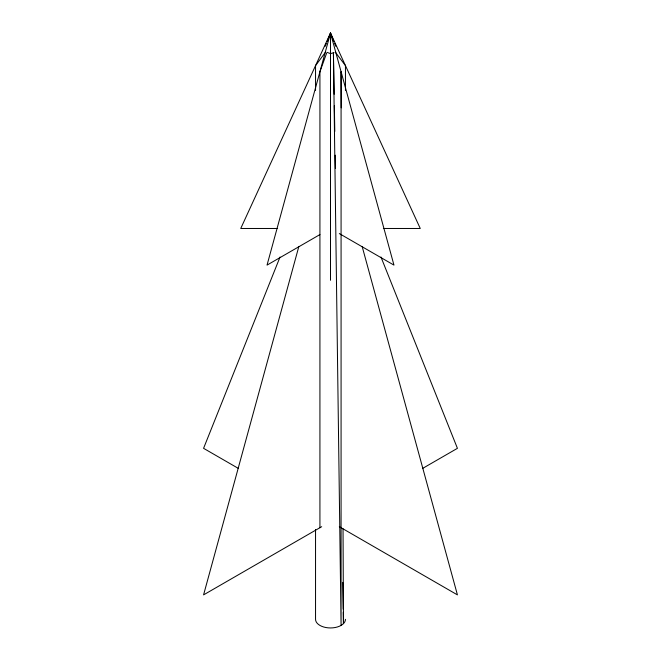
<?xml version="1.0" encoding="UTF-8"?>
<svg xmlns="http://www.w3.org/2000/svg" width="661" height="661" viewBox="0 0 661 661"><rect width="100%" height="100%" fill="white"/><g stroke="black" fill="none" stroke-linecap="round" stroke-linejoin="round"><path stroke-width="0.99" d="M383.372 228.475L420.256 228.475L330.5 33.05L267.036 265.111L319.924 234.581M298.764 246.793L203.571 594.883L321.684 526.693M326.567 53.318L319.924 71.727L319.924 527.709M325.212 46.278L326.344 43.444M327.104 41.552L330.5 33.05L333.896 41.552M280.033 257.022L203.571 448.323L238.208 468.318M339.316 233.564L393.964 265.111L330.5 33.05L240.744 228.475L277.628 228.475M325.675 51.946L315.545 65.621L315.545 90.359M334.028 52.541L330.574 53.632L326.914 52.343M422.792 468.318L457.429 448.323L380.967 257.022M339.316 526.693L457.429 594.883L362.236 246.793M335.466 52.318L345.455 65.621L345.455 90.359M334.656 43.444L335.788 46.278M334.144 94.292L333.417 53.012L341.076 625.422L341.076 71.727L341.233 107.834M334.342 105.636L334.796 131.432M335.218 155.17L335.449 168.58M342.729 582.358L343.199 609.186M343.257 612.284L343.456 623.629L343.042 528.726M330.5 33.05L330.5 280.289M315.545 529.593L315.545 619.316A14.955 8.634 0 0 0 330.5 627.95A14.955 8.634 0 0 0 345.455 619.316"/></g></svg>
